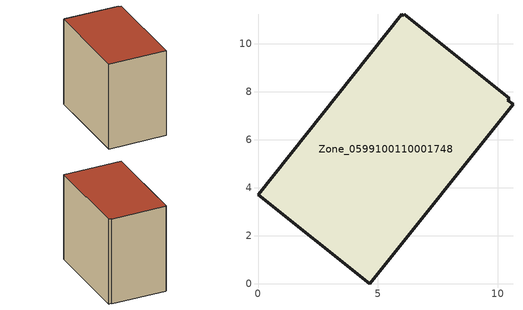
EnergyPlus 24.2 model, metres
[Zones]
Zone_0599100110001748
 floor ground (C_G): 10.63,7.49 4.66,0 0,3.71 6,11.24 6.07,11.18 6.11,11.23 10.48,7.74 10.42,7.66 z0.49
 wall outside (C_F): 10.42,7.66 10.48,7.74 6.11,11.23 6.07,11.18 6,11.24 0,3.71 4.66,0 10.63,7.49 10.42,7.66 z0.49:9.51
 roof outside (C_R): 4.66,0 10.63,7.49 10.42,7.66 10.48,7.74 6.11,11.23 6.07,11.18 6,11.24 0,3.71 z9.51
[BUILDING]
Pand.0599100110001748: North Axis=0; Terrain=City; Loads Convergence Tolerance Value=0.04; Temperature Convergence Tolerance Value=0.4; Solar Distribution=FullExterior; Maximum Number of Warmup Days=25; Minimum Number of Warmup Days=1
[Site:Location]
Rotterdam.The.Hague.AP_ZH_NLD Design_Conditions: Latitude=51.96; Longitude=4.45; Time Zone=1; Elevation=-4.5
[SITE:GROUNDTEMPERATURE:BUILDINGSURFACE]
18, 18, 18, 18, 18, 18, 18, 18, 18, 18, 18, 18
[MATERIAL] Thermal Absorptance=0.9; Solar Absorptance=0.7; Visible Absorptance=0.7
Name | Roughness | Thickness | Conductivity | Density | Specific Heat
G.TI.2015-2018 | MediumSmooth | 0.15 | 0.0428571 | 540 | 1210
F.TI.2015-2018 | Rough | 0.3 | 0.0666667 | 1920 | 840
R.TI.2015-2018 | MediumRough | 0.2 | 0.0333333 | 1500 | 1000
[CONSTRUCTION]
C_G: G.TI.2015-2018
C_F: F.TI.2015-2018
C_R: R.TI.2015-2018
[ZONE]
Zone_0599100110001748: Type=1; Multiplier=1; Ceiling Height=Autocalculate; Volume=Autocalculate; Floor Area=autocalculate; Part of Total Floor Area=Yes
[ZONEINFILTRATION:DESIGNFLOWRATE]
Infil_Zone_0599100110001748: Zone or ZoneList or Space or SpaceList=Zone_0599100110001748; Schedule=AlwaysOn; Design Flow Rate Calculation Method=Flow/Area; Flow Rate per Floor Area=0.0015; Constant Term Coefficient=1; Temperature Term Coefficient=0; Velocity Term Coefficient=0; Velocity Squared Term Coefficient=0
[HVACTEMPLATE:ZONE:IDEALLOADSAIRSYSTEM]
Zone_0599100110001748: Maximum Heating Supply Air Temperature=50; Minimum Cooling Supply Air Temperature=13; Maximum Heating Supply Air Humidity Ratio=0.0156; Minimum Cooling Supply Air Humidity Ratio=0.0077; Heating Limit=NoLimit; Cooling Limit=NoLimit; Dehumidification Control Type=ConstantSensibleHeatRatio; Cooling Sensible Heat Ratio=0.7; Dehumidification Setpoint=60; Humidification Control Type=None; Humidification Setpoint=30; Outdoor Air Method=None; Outdoor Air Flow Rate per Person=0.00944; Outdoor Air Flow Rate per Zone Floor Area=0; Outdoor Air Flow Rate per Zone=0; Demand Controlled Ventilation Type=None; Outdoor Air Economizer Type=NoEconomizer; Heat Recovery Type=None; Sensible Heat Recovery Effectiveness=0.7; Latent Heat Recovery Effectiveness=0.65
[ZONECONTROL:THERMOSTAT]
ThermostatControl_Zone_0599100110001748: Zone or ZoneList=Zone_0599100110001748; Control Type Schedule=DualSetpointControlType; Control 1=Thermostat_Zone_0599100110001748; Temperature Difference Between Cutout And Setpoint=0
[THERMOSTATSETPOINT:DUALSETPOINT]
Thermostat_Zone_0599100110001748: Heating Setpoint Temperature Schedule=HeatingSetpoint_Zone_0599100110001748; Cooling Setpoint Temperature Schedule=CoolingSetpoint_Zone_0599100110001748
[SCHEDULE:COMPACT]
HeatingSetpoint_Zone_0599100110001748: Through: 12/31, For: AllDays, Until: 24:00, 21
CoolingSetpoint_Zone_0599100110001748: Through: 12/31, For: AllDays, Until: 24:00, 24
DualSetpointControlType: Through: 12/31, For: AllDays, Until: 24:00, 4
AlwaysOn: Through: 12/31, For: AllDays, Until: 24:00, 1
